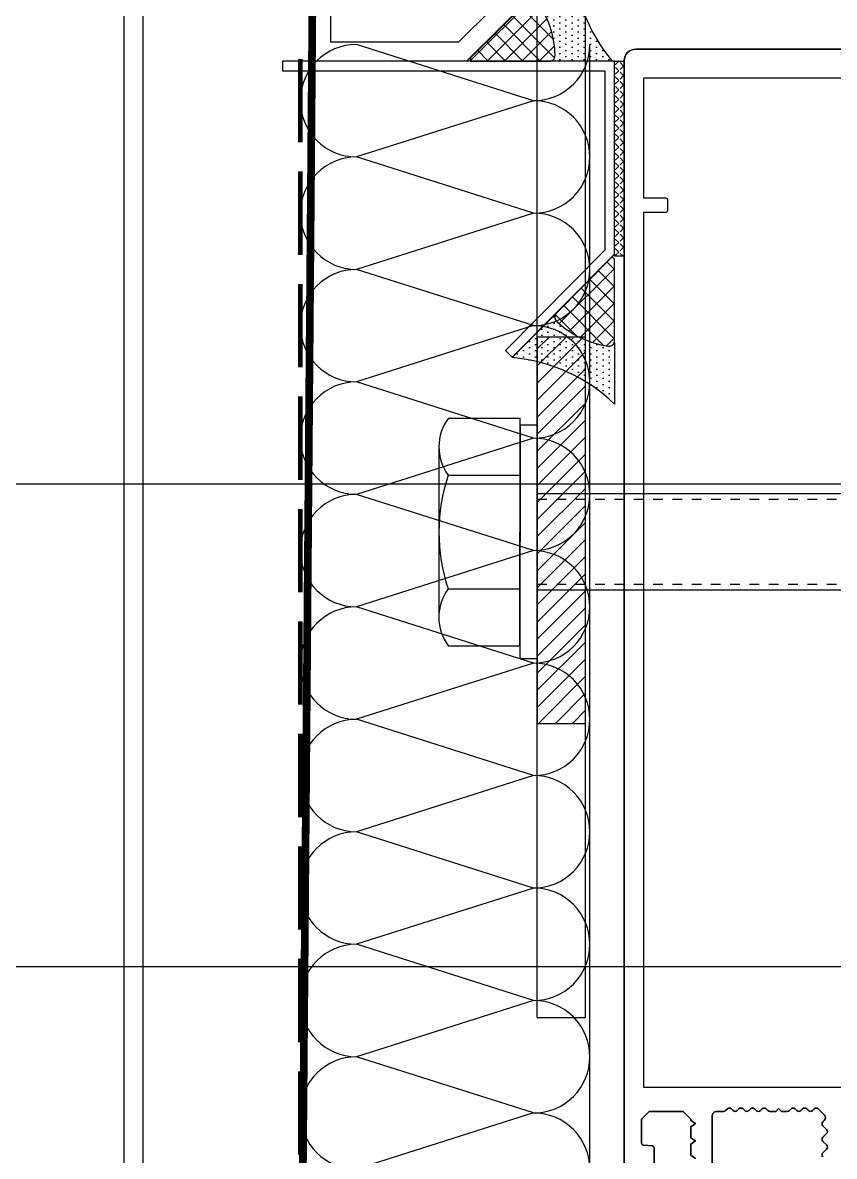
# Model space of a CAD drawing. Header units: inches. Extents: x 21 to 32698, y 13 to 3712.
# Drawn here: x 12548.73 to 12557.14, y 967.62 to 979.36 of the extents above; entities that cross this region are included whole.
import ezdxf

# ---------------------------------------------------------------- set-up
doc = ezdxf.new("R2010")
doc.units = ezdxf.units.IN
doc.header["$MEASUREMENT"] = 0
doc.set_wipeout_variables(frame=1)
for name, pattern in [('HIDDEN', [9.524999999999995, 6.349999999999998, -3.174999999999998]), ('phl_center', [0.75, 0.4, -0.35]), ('phl_thick', [0])]:
    doc.linetypes.add(name, pattern=pattern)
for name, color, linetype, lineweight in [('Z_MİM_-KM-GLAZ', 8, 'Continuous', 25), ('Z_MİM_-KM-IZO-THERMAL', 8, 'Continuous', 25), ('Z_MİM_-KM-IZO-THERMAL-ROCKWOOL', 8, 'BATTING', 25), ('Z_MİM_2-0', 8, 'Continuous', 25), ('Z_MİM_ALUMINIUM', 8, 'Continuous', 25), ('Z_MİM_MYM Taşyünü', 8, 'Continuous', 25), ('Z_MİM_MYM_alüminyum levha', 8, 'Continuous', 25), ('Z_MİM_MYM_butil mastik', 8, 'Continuous', 25), ('Z_MİM_MYM_galvaniz levha', 8, 'Continuous', 25), ('Z_MİM_MYM_MEMBRAN_', 8, 'HIDDEN', 25), ('Z_MİM_MYM_taşyünü', 8, 'Continuous', 25), ('Z_MİM_projection', 8, 'Continuous', 25)]:
    doc.layers.add(name, color=color, linetype=linetype, lineweight=lineweight)
doc.linetypes.add('BATTING', pattern='A,0.00254,-2.54,[134,ltypeshp.shx,S=2.54,R=0,X=-2.54,Y=0],-5.08,[134,ltypeshp.shx,S=2.54,R=180,X=2.54,Y=0],-2.54', length=10.16254)

# ---------------------------------------------------------------- blocks, each defined once
blk = doc.blocks.new('*U90')
at = {"layer": 'Z_MİM_MYM_butil mastik'}
h = blk.add_hatch(dxfattribs=at)
h.set_pattern_fill('DOTS', color=256, scale=0.3999999999999999, angle=179.999999999994, style=0)
h.set_pattern_definition([(180.0000000000027, (-119708.8850419417, -7601.351491775655), (-0.3175000000000661, -0.6349999999999671), [0, -0.6349999999999999])])
edge = h.paths.add_edge_path()
edge.add_arc((-11.20960187843653, 44.59321998062815), 17.46795769921748, 270.9768596078583, 309.9193008768398)
edge.add_line((-0.0002732359298523, 31.19618681779952), (-0.0001547438757594, 24.83853909078874))
edge.add_arc((-0.6166951220575374, 24.62570194672454), 0.652243580130869, 19.04528895110495, 91.47133484934685)
edge.add_arc((-0.3829530836027995, 15.52546987985733), 9.755477017288197, 91.47133482265848, 126.6192430261743)
edge.add_arc((-5.812981496494384, 22.83188147842602), 0.6522435800688209, 126.6192430222883, 199.0452889205304)
edge.add_line((-6.429521874731086, 22.61904433471107), (-10.91179782067998, 27.12780103561471))
h = blk.add_hatch(dxfattribs=at)
h.set_pattern_fill('ANSI37', color=256, scale=0.3999999999999999, angle=179.999999999994, style=0)
h.set_pattern_definition([(224.999999999994, (-119708.8850419417, -7601.351491775655), (0.8980256121068212, -0.8980256121070084), []), (314.999999999994, (-119708.8850419417, -7601.351491775655), (0.8980256121070084, 0.8980256121068212), [])])
edge = h.paths.add_edge_path()
edge.add_arc((-0.1921284182424453, 17.08889625591941), 0.6097956960646755, 256.3280097528247, 286.1228371821852)
edge.add_arc((-0.0315513830848092, 16.53339517647035), 0.0315514280523711, 286.1228374727204, 360.0010682557561)
edge.add_line((4.49620778e-08, 16.53339576473348), (-0.0001547438757594, 24.83853909078874))
edge.add_arc((-0.6166951220575374, 24.62570194672454), 0.652243580130869, 19.04528895110495, 91.47133484934685)
edge.add_arc((-0.3829530836027995, 15.52546987985733), 9.755477017288197, 91.47133482265848, 126.6192430261743)
edge.add_arc((-5.812981496494384, 22.83188147842602), 0.6522435800688209, 126.6192430222883, 199.0452889205304)
edge.add_line((-6.429521874731086, 22.61904433471107), (-0.3511799035801921, 16.50479224076388))
edge.add_arc((-0.3288040618922968, 16.52703666374061), 0.0315514285700304, 224.8312489676471, 256.3280079857615)
h = blk.add_hatch(dxfattribs=at)
h.set_pattern_fill('DOTS', color=256, scale=0.3999999999999999, angle=179.999999999994, style=0)
h.set_pattern_definition([(180.0000000000027, (-119649.0470789313, -7567.459113215182), (-0.3175000000000661, -0.6349999999999671), [0, -0.6349999999999999])])
edge = h.paths.add_edge_path()
edge.add_arc((-91.16591395672143, 12.16483940356704), 17.46795770043746, 316.1456089793835, 355.0880502483649)
edge.add_line((-73.76210803396464, 10.66915038933712), (-69.25326779505674, 6.186958477438095))
edge.add_arc((-69.53700059796616, 5.599661802619226), 0.65224358003751, 64.21403827780905, 136.6400841760512)
edge.add_arc((-62.91844756813874, -0.6504273837768939), 9.755477019126266, 136.6400841931632, 171.7879923966791)
edge.add_arc((-71.92833934795188, 0.6498453468897833), 0.6522435794049857, 171.7879924308638, 244.2140383291066)
edge.add_line((-72.21207215006035, 0.0625486723864226), (-78.56971987858456, 0.0625486712229294))
h = blk.add_hatch(dxfattribs=at)
h.set_pattern_fill('ANSI37', color=256, scale=0.3999999999999999, angle=179.999999999994, style=0)
h.set_pattern_definition([(224.999999999994, (-119649.0470789313, -7567.459113215182), (0.8980256121068212, -0.8980256121070084), []), (314.999999999994, (-119649.0470789313, -7567.459113215182), (0.8980256121070084, 0.8980256121068212), [])])
edge = h.paths.add_edge_path()
edge.add_arc((-63.8926727236339, 0.5871514771019375), 0.6097956961693676, 301.4967590186635, 331.291586448024)
edge.add_arc((-63.3855087641325, 0.3093905151670904), 0.0315514278950378, 331.2915863974236, 405.1698171804559)
edge.add_line((-63.36326475800055, 0.3317667702920634), (-69.25326779505674, 6.186958477438095))
edge.add_arc((-69.53700059796616, 5.599661802619226), 0.65224358003751, 64.21403827780905, 136.6400841760512)
edge.add_arc((-62.91844756813874, -0.6504273837768939), 9.755477019126266, 136.6400841931632, 171.7879923966791)
edge.add_arc((-71.92833934795188, 0.6498453468897833), 0.6522435794049857, 171.7879924308638, 244.2140383291066)
edge.add_line((-72.21207215006035, 0.0625486723864226), (-63.59056881254115, 0.0625486723855274))
edge.add_arc((-63.59056881149442, 0.09410009955684), 0.0315514271713126, 269.9999980991937, 301.4967571173082)
at = {"layer": 'Z_MİM_MYM_butil mastik', "linetype": 'ByBlock'}
for points in [[(-10.91179782067998, 27.12780103561471, 0.1715728752538103), (-0.0002732359298523, 31.19618681779952), (-0.0001547438757594, 24.83853909078874, 0.3269761739833912), (-0.6334426599520833, 25.27773047968641, 0.1545754467472077), (-6.202041185667343, 23.35538338482334, 0.3269761739833912), (-6.429521874731086, 22.61904433471107)], [(-0.336261658321452, 16.49637925190743, 0.1307418539094575), (-0.0227896276370994, 16.50308471204602, 0.3340046227781613), (4.49620778e-08, 16.53339576473348), (-0.0001547438757594, 24.83853909078874, 0.3269761739833912), (-0.6334426599520833, 25.27773047968641, 0.1545754467472077), (-6.202041185667343, 23.35538338482334, 0.3269761739833912), (-6.429521874731086, 22.61904433471107), (-0.3511799035801921, 16.50479224076388, 0.1383023479854788)], [(-78.56971987858456, 0.0625486712229294, 0.1715728752538103), (-73.76210803396464, 10.66915038933712), (-69.25326779505674, 6.186958477438095, 0.3269761739833912), (-70.01121767153934, 6.047478567414663, 0.1545754467472077), (-72.57389502923506, 0.7430094453292115, 0.3269761739833912), (-72.21207215006035, 0.0625486723864226)], [(-63.57408475873564, 0.0671971524842202, 0.1307418539094575), (-63.35783577545115, 0.2942347143087429, 0.3340046227781613), (-63.36326475800055, 0.3317667702920634), (-69.25326779505674, 6.186958477438095, 0.3269761739833912), (-70.01121767153934, 6.047478567414663, 0.1545754467472077), (-72.57389502923506, 0.7430094453292115, 0.3269761739833912), (-72.21207215006035, 0.0625486723864226), (-63.59056881254115, 0.0625486723855274, 0.1383023479854788)]]:
    blk.add_lwpolyline(points, format="xyb", close=True, dxfattribs=at)
at = {"layer": 'Z_MİM_MYM_galvaniz levha'}
blk.add_lwpolyline([(-12.02489728082096, 25.36672332192785, -0.4142135648179192), (-12.02489686498544, 25.36686474186382), (-10.6066727286402, 26.77677266075275, -0.4142135272009682), (-10.60653130788932, 26.77677224468439), (-9.21752155e-08, 16.10767933571601), (0, 0), (-63.15547781854434, 5.78962042612e-05, 0.6671158378237328), (-63.15554873689585, -0.0001126056760865), (-73.76217895254885, 10.66907988751973, -0.4142135271788126), (-73.76217853659696, 10.66922130838702), (-72.34388348178383, 12.07919972839485), (-62.32384397319994, 2.000057896204173), (-1.999999999999791, 2.000000000000206), (-2.0000000921753, 15.28269515707069), (-12.02489728082096, 25.36672332192785)], format="xyb", dxfattribs=at)
blk = doc.blocks.new('ANK-1')
h = blk.add_hatch()
h.set_pattern_fill('ANSI31', color=256, scale=10)
h.set_pattern_definition([(45, (-331289.2262129067, -110209.6467006204), (-0.8838834764831842, 0.8838834764831844), [])])
h.paths.add_polyline_path([(0, -99.81422165757976), (5, -99.81422165757976), (5, -59.81422165769618), (0, -59.81422165769618)])
for points in [[(0, -130.2737574382918), (0, 0)], [(0, -130.2737574382918), (5, -130.2737574382918), (5, -5)]]:
    blk.add_lwpolyline(points)
blk.add_lwpolyline([(0, -99.81422165757976), (5, -99.81422165757976), (5, -59.81422165769618), (0, -59.81422165769618)], close=True)
at = {"layer": 'Z_MİM_projection', "linetype": 'phl_thick'}
for p, q in [((-9.221261513652276, -68.22300764545797, 2337909.680246), (-1.794810441322623, -68.22772703296505, 2337909.680246)), ((-1.809779819566755, -91.78361325885635, 2337909.680246), (-1.794810441322623, -68.22772703296505, 2337909.680246)), ((-10.19668847019784, -71.18033386638855, 2337909.680246), (-10.20789839769713, -88.82033030397724, 2337909.680246)), ((-9.244736662134526, -74.11196666210891, 2337909.680246), (-1.798552785767242, -74.11669858952519, 2337909.680246)), ((-2.58444342762e-05, -76.00566059863195), (65.01309957006013, -76.00511621008627, -4.17996780016e-05)), ((-2.58444342762e-05, -76.00566059863195), (65.01309957006013, -76.00511621008627, -4.17996780016e-05)), ((-9.252221351256594, -85.88990977499635, 2337909.680246), (-1.806037474889308, -85.8946417024126, 2337909.680246)), ((-0.0061076611746103, -86.00565816625021), (65.01982432510704, -86.00511370110327, -4.17996780016e-05)), ((-0.0061076611746103, -86.00565816625021), (65.01982432510704, -86.00511370110327, -4.17996780016e-05)), ((-9.236230891896412, -91.77889387134928, 2337909.680246), (-1.809779819566755, -91.78361325885635, 2337909.680246))]:
    blk.add_line(p, q, dxfattribs=at)
at = {"layer": 'Z_MİM_projection', "linetype": 'phl_center'}
for p, q in [((0, -76.60566047485919), (65.01312541449443, -76.6051160863135, -4.17996780016e-05)), ((0, -76.60566047485919), (65.01312541449443, -76.6051160863135, -4.17996780016e-05)), ((-0.0057263711933047, -85.40565828757825), (65.01939134602435, -85.40511382708792, -4.17996780016e-05)), ((-0.0057263711933047, -85.40565828757825), (65.01939134602435, -85.40511382708792, -4.17996780016e-05))]:
    blk.add_line(p, q, dxfattribs=at)
at = {"layer": 'Z_MİM_projection', "linetype": 'phl_thick', "elevation": 205305.1177836819}
blk.add_lwpolyline([(-1.810607254737988, -93.08566750667525), (-0.0106076183728874, -93.08681137708479), (0.0060166309121996, -68.92681665881537), (-1.793983004754409, -68.92567278887145)], close=True, dxfattribs=at)
at = {"layer": 'Z_MİM_projection', "linetype": 'phl_thick', "elevation": -2.846356230205853}
blk.add_lwpolyline([(0.0060166309121996, -68.92681665881537), (-1.793983004754409, -68.92567278887145), (-1.810607254737988, -93.08566750667525), (-0.0106076183728874, -93.08681137708479), (0.0015181412454695, -76.00566058931871)], dxfattribs=at)
at = {"layer": 'Z_MİM_projection', "linetype": 'phl_thick'}
for centre, radius, start, end in [((-5.216328043257816, -71.18349880352615, 2337909.680246), 4.980361432518003, 143.5277779248854, 216.1432099300165), ((8.366048513911664, -80.02641508518721, 2337909.680246), 18.56836026740153, 161.4555981063196, 198.4078361793734), ((-5.227537970989941, -88.82349524111488, 2337909.680246), 4.980361432518003, 143.7839690354237, 216.3994010416817)]:
    blk.add_arc(centre, radius, start, end, dxfattribs=at)
blk = doc.blocks.new('*U160')
at = {"layer": 'Z_MİM_MYM_taşyünü'}
for p, q in [((-105.8071746359013, 5.823475149623675), (-111.6306496998263, 24.17652488438517)), ((-105.8071746362301, 5.823475149623675), (-99.98369943359829, 24.17652488438517)), ((-94.16022433590136, 5.823475149623675), (-99.98369939982632, 24.17652488438517)), ((-94.16022433623012, 5.823475149623675), (-88.33674913359827, 24.17652488438517)), ((-82.51327403590135, 5.823475149623675), (-88.33674909982629, 24.17652488438517)), ((-82.51327403623013, 5.823475149623675), (-76.6897988335983, 24.17652488438517)), ((-70.86632373590135, 5.823475149623675), (-76.68979879982632, 24.17652488438517)), ((-70.86632373623013, 5.823475149623675), (-65.04284853359829, 24.17652488438517)), ((-59.21937343590134, 5.823475149623675), (-65.04284849982632, 24.17652488438517)), ((-59.21937343623014, 5.823475149623675), (-53.39589823359829, 24.17652488438517)), ((-47.57242313590134, 5.823475149623675), (-53.39589819982632, 24.17652488438517)), ((-47.57242313623011, 5.823475149623675), (-41.74894793359828, 24.17652488438517)), ((-35.92547283590135, 5.823475149623675), (-41.74894789982632, 24.17652488438517)), ((-35.92547283623014, 5.823475149623675), (-30.10199763359829, 24.17652488438517)), ((-24.27852253590135, 5.823475149623675), (-30.10199759982632, 24.17652488438517)), ((-24.27852253623013, 5.823475149623675), (-18.45504733359829, 24.17652488438517)), ((-12.63157223590136, 5.823475149623675), (-18.45504729982633, 24.17652488438517)), ((-12.63157223623014, 5.823475149623675), (-6.8080970335983, 24.17652488438517)), ((-0.9846219359013446, 5.823475149623675), (-6.808096999826316, 24.17652488438517)), ((-0.9846219362301271, 5.823475149623675), (4.838853266401712, 24.17652488438517)), ((-111.630649768428, 1.70044245e-08), (-99.98369950370319, 1.70044245e-08)), ((-99.98369946842807, 1.70044245e-08), (-88.33674920370318, 1.70044245e-08)), ((-88.33674916842806, 1.70044245e-08), (-76.68979890370318, 1.70044245e-08)), ((-76.68979886842806, 1.70044245e-08), (-65.04284860370318, 1.70044245e-08)), ((-65.04284856842806, 1.70044245e-08), (-53.39589830370318, 1.70044245e-08)), ((-53.39589826842805, 1.70044245e-08), (-41.74894800370319, 1.70044245e-08)), ((-41.74894796842806, 1.70044245e-08), (-30.1019977037032, 1.70044245e-08)), ((-30.10199766842806, 1.70044245e-08), (-18.45504740370319, 1.70044245e-08)), ((-18.45504736842807, 1.70044245e-08), (-6.808097103703204, 1.70044245e-08)), ((-6.808097068428053, 1.70044245e-08), (4.838853196296809, 1.70044245e-08))]:
    blk.add_line(p, q, dxfattribs=at)
at = {"layer": 'Z_MİM_MYM_taşyünü', "const_width": 0.5}
for points in [[(-110.1306496990748, 30.00000001700442), (-101.4836994343497, 30.00000001700442)], [(-98.48369939907485, 30.00000001700442), (-89.83674913434976, 30.00000001700442)], [(-86.83674909907486, 30.00000001700442), (-78.18979883434976, 30.00000001700442)], [(-75.18979879907484, 30.00000001700442), (-66.54284853434976, 30.00000001700442)], [(-63.54284849907485, 30.00000001700442), (-54.89589823434974, 30.00000001700442)], [(-51.89589819907485, 30.00000001700442), (-43.24894793434974, 30.00000001700442)], [(-40.24894789907484, 30.00000001700442), (-31.60199763434976, 30.00000001700442)], [(-28.60199759907485, 30.00000001700442), (-19.95504733434976, 30.00000001700442)], [(-16.95504729907486, 30.00000001700442), (-8.308097034349771, 30.00000001700442)], [(-5.308096999074847, 30.00000001700442), (3.338853265650242, 30.00000001700442)]]:
    blk.add_lwpolyline(points, dxfattribs=at)
at = {"layer": 'Z_MİM_MYM_taşyünü'}
for centre, start, end in [((-105.8071745665427, 24.17652488447246), 90.00000000166754, 180.0000000016671), ((-105.8071745668817, 24.17652488447246), 359.9999999983325, 89.99999999833248), ((-94.16022426654268, 24.17652488447246), 90.00000000166754, 180.0000000016671), ((-94.1602242668817, 24.17652488447246), 359.9999999983325, 89.99999999833248), ((-82.5132739665427, 24.17652488447246), 90.00000000166754, 180.0000000016671), ((-82.5132739668817, 24.17652488447246), 359.9999999983325, 89.99999999833248), ((-70.8663236665427, 24.17652488447246), 90.00000000166754, 180.0000000016671), ((-70.8663236668817, 24.17652488447246), 359.9999999983325, 89.99999999833248), ((-59.21937336654268, 24.17652488447246), 90.00000000166754, 180.0000000016671), ((-59.2193733668817, 24.17652488447246), 359.9999999983325, 89.99999999833248), ((-47.57242306654268, 24.17652488447246), 90.00000000166754, 180.0000000016671), ((-47.57242306688168, 24.17652488447246), 359.9999999983325, 89.99999999833248), ((-35.92547276654268, 24.17652488447246), 90.00000000166754, 180.0000000016671), ((-35.92547276688171, 24.17652488447246), 359.9999999983325, 89.99999999833248), ((-24.27852246654268, 24.17652488447246), 90.00000000166754, 180.0000000016671), ((-24.2785224668817, 24.17652488447246), 359.9999999983325, 89.99999999833248), ((-12.63157216654269, 24.17652488447246), 90.00000000166754, 180.0000000016671), ((-12.63157216688171, 24.17652488447246), 359.9999999983325, 89.99999999833248), ((-0.9846218665426818, 24.17652488447246), 90.00000000166754, 180.0000000016671), ((-0.984621866881696, 24.17652488447246), 359.9999999983325, 89.99999999833248), ((-111.6306497685977, 5.823475149536363), 270.0000000016675, 1.6675267e-09), ((-99.9836995035338, 5.823475149536363), 179.9999999983324, 269.9999999983325), ((-99.98369946859766, 5.823475149536363), 270.0000000016675, 1.6675267e-09), ((-88.33674920353378, 5.823475149536363), 179.9999999983324, 269.9999999983325), ((-88.33674916859768, 5.823475149536363), 270.0000000016675, 1.6675267e-09), ((-76.6897989035338, 5.823475149536363), 179.9999999983324, 269.9999999983325), ((-76.68979886859769, 5.823475149536363), 270.0000000016675, 1.6675267e-09), ((-65.04284860353378, 5.823475149536363), 179.9999999983324, 269.9999999983325), ((-65.04284856859768, 5.823475149536363), 270.0000000016675, 1.6675267e-09), ((-53.39589830353379, 5.823475149536363), 179.9999999983324, 269.9999999983325), ((-53.39589826859768, 5.823475149536363), 270.0000000016675, 1.6675267e-09), ((-41.7489480035338, 5.823475149536363), 179.9999999983324, 269.9999999983325), ((-41.74894796859766, 5.823475149536363), 270.0000000016675, 1.6675267e-09), ((-30.1019977035338, 5.823475149536363), 179.9999999983324, 269.9999999983325), ((-30.10199766859768, 5.823475149536363), 270.0000000016675, 1.6675267e-09), ((-18.4550474035338, 5.823475149536363), 179.9999999983324, 269.9999999983325), ((-18.45504736859769, 5.823475149536363), 270.0000000016675, 1.6675267e-09), ((-6.808097103533809, 5.823475149536363), 179.9999999983324, 269.9999999983325), ((-6.808097068597674, 5.823475149536363), 270.0000000016675, 1.6675267e-09), ((4.838853196466203, 5.823475149536363), 179.9999999983324, 269.9999999983325)]:
    blk.add_arc(centre, 5.823475132531942, start, end, dxfattribs=at)
blk = doc.blocks.new('-KM-AL1 150_900')
blk.add_wipeout([(151.48787765189405, -34.020015651829965), (151.72578753232278, -15.47991156819623), (149.45002251653852, -15.450016401351206), (149.45002251649908, 7.149983598684599), (9.450022516542688, 7.149983599164699), (9.450022516542688, -15.450016401351206), (7.397848611566587, -15.450016401351206), (7.567335590771805, -34.0610793052372)])
h = blk.add_hatch()
h.set_pattern_fill('ANGLE', color=256, scale=0.01, angle=134.9954721207812)
h.set_pattern_definition([(134.9954721207812, (11706.45334539482, -937.2140072590017), (-0.0493953117368899, -0.049387505286413), [0.0508, -0.01905]), (224.9954721207812, (11706.45334539482, -937.2140072590017), (0.049387505286413, -0.0493953117368899), [0.0508, -0.01905])])
h.paths.add_polyline_path([(12.59332641780202, -18.57401916867093), (12.69332641771325, -18.57401542735079), (12.69330477472977, -20.59529986546113), (12.59330477482581, -20.59530360671215)])
at = {"layer": 'Z_MİM_2-0'}
h = blk.add_hatch(dxfattribs=at)
h.set_pattern_fill('DOTS', color=256, scale=0.04, angle=-90.00000000000001, style=0)
h.set_pattern_definition([(270, (716.1798843129144, -11989.24655571956), (0.0635, -0.03175), [0, -0.0635])])
edge = h.paths.add_edge_path()
edge.add_arc((11.38307570158888, -23.38449519330676), 1.746795770051583, 46.14560897951588, 85.08805024849732)
edge.add_line((11.53264460300852, -21.64411460102292), (11.98086379422602, -21.19323057713245))
edge.add_arc((12.03959346175351, -21.22160385736061), 0.0652243580174921, 154.2140383448962, 226.6400842431375)
edge.add_arc((12.66460238036165, -20.55974855462295), 0.9755477017265711, 226.6400841891093, 261.7879923926251)
edge.add_arc((12.5345751073223, -21.46073773233261), 0.0652243580272132, 261.7879923805598, 334.2140382788012)
edge.add_line((12.59330477482581, -21.48911101263275), (12.59330477482581, -22.12487578548462))
at = {"layer": 'Z_MİM_MYM_butil mastik'}
h = blk.add_hatch(dxfattribs=at)
h.set_pattern_fill('ANSI37', color=256, scale=0.04, angle=-90.00000000000001, style=0)
h.set_pattern_definition([(315, (716.1798843129144, -11989.24655571956), (0.0898025612106916, 0.0898025612106915), []), (44.99999999999999, (716.1798843129144, -11989.24655571956), (-0.0898025612106915, 0.0898025612106916), [])])
edge = h.paths.add_edge_path()
edge.add_arc((12.54084449428006, -20.65717107006599), 0.0609795696512833, 31.49675910816814, 61.29158653752826)
edge.add_arc((12.56862059042321, -20.60645467403284), 0.0031551427752268, 61.29158660144359, 135.1698173844664)
edge.add_line((12.56638296491292, -20.60423027343768), (11.98086379422602, -21.19323057713245))
edge.add_arc((12.03959346175351, -21.22160385736061), 0.0652243580174921, 154.2140383448962, 226.6400842431375)
edge.add_arc((12.66460238036165, -20.55974855462295), 0.9755477017265711, 226.6400841891093, 261.7879923926251)
edge.add_arc((12.5345751073223, -21.46073773233261), 0.0652243580272132, 261.7879923805598, 334.2140382788012)
edge.add_line((12.59330477482581, -21.48911101263275), (12.59330477482581, -20.62696067889192))
edge.add_arc((12.59014963200044, -20.62696067893777), 0.0031551428253724, 8.325720476e-07, 31.49675985069835)
at = {"elevation": 0.0016274945014006}
blk.add_lwpolyline([(12.59330477482581, -18.5740191694631), (12.69330477472977, -18.57401542821208), (12.69330477472977, -20.59529986546113), (12.59330477482581, -20.59530360671215)], close=True, dxfattribs=at)
at = {"layer": 'Z_MİM_ALUMINIUM', "linetype": 'ByBlock'}
for points in [[(14.7520145399103, -29.92037175399492, -0.4142135623894827), (14.7520145399103, -29.87794528169798), (14.78958806761511, -29.84037175400136, 0.4142135623894827), (14.78958806761511, -29.79794528170442), (14.7520145399103, -29.76037175399688, -0.4142135623894827), (14.7520145399103, -29.71794528169994), (14.78958806761511, -29.68037175400423, 0.4142135623894827), (14.78958806761511, -29.63794528170728), (14.7520145399103, -29.60037175399975, -0.4142135623894827), (14.7520145399103, -29.55794528170282), (14.76708810032141, -29.5428717212917, 0.4142135623767684), (14.76708810032141, -29.48630317879633), (14.70444093321566, -29.42365601165693, 0.4142135623694223), (14.66201452632231, -29.42365601166875), (14.64444093320344, -29.44122960478308, -0.4142135623694223), (14.60201452633191, -29.4412296047949), (14.58444093312573, -29.42365601165693, 0.4142135623694223), (14.54201452632696, -29.42365601166875), (14.5244409332081, -29.44122960478308, -0.4142135623694223), (14.48201452631474, -29.4412296047949), (14.46444093322497, -29.42365601165693, 0.4142135623694223), (14.42201452633162, -29.42365601166875), (14.40444093321275, -29.44122960478308, -0.1989123673780283), (14.3832277297115, -29.4500164013516), (14.32322772972111, -29.4500164013516), (14.29322772983869, -29.4200164013937), (14.26322772983258, -29.4500164013516), (14.20322772982035, -29.4500164013516, -0.1989123673780283), (14.18201452640642, -29.4412296047949), (14.16444093331665, -29.42365601165693, 0.4142135623694223), (14.1220145264233, -29.42365601166875), (14.10444093321712, -29.44122960478308, -0.4142135623694223), (14.06201452641107, -29.4412296047949), (14.04444093320489, -29.42365601165693, 0.4142135623694223), (14.00201452642795, -29.42365601166875), (13.98444093322178, -29.44122960478308, -0.4142135623694223), (13.94201452641573, -29.4412296047949), (13.92444093332597, -29.42365601165693, 0.4142135623694223), (13.88201452641078, -29.42365601166875), (13.86444093332102, -29.44122960478308, -0.4142135623694223), (13.82201452642039, -29.4412296047949), (13.80444093321421, -29.42365601165693, 0.4142135623694223), (13.76201452641544, -29.42365601166875), (13.74444093320926, -29.44122960478308, -0.1989123673780283), (13.72322772981715, -29.4500164013516), (13.65322772982472, -29.4500164013516, 0.4142135623730951), (13.60322772982181, -29.50001640135179), (13.60322772982181, -30.00487230928138, 0.3639702342622565)], [(13.43322772982356, -29.93638658614782), (13.38322772982792, -29.90453307311236), (13.38322772982792, -29.78824009919027), (13.43322772982356, -29.7563865861548), (13.38322772982792, -29.72453307310843), (13.38322772982792, -29.60824009919725), (13.43322772982356, -29.57638658615088), (13.38322772982792, -29.54453307311542), (13.38322772982792, -29.53001640135608), (13.3032277298189, -29.4500164013516), (12.95322772982035, -29.4500164013516), (12.87322772981861, -29.53001640135608), (12.87322772981861, -29.78021332597564, 0.3888787318525955), (12.89148461491277, -29.80013721993146), (12.98497084461269, -29.80831620523714, -0.3888787318525955), (13.00322772982326, -29.82824009919296), (13.00322772982326, -29.99453307311524)], [(12.69322772983287, -30.43001640135662), (12.69322772978921, -18.57001640134695, -0.4142135623730951), (12.81322772978455, -18.4500164013516), (17.57322772977204, -18.4500164013516, -0.4142135623730951), (17.69322772978921, -18.57001640134695), (17.69322772983287, -30.43001640135662, -0.4142135623730951)], [(13.00322772982326, -29.99453307311524), (13.00322772982326, -29.82824009919296, 0.3888787318525955), (12.98497084461269, -29.80831620523714), (12.89148461491277, -29.80013721993146, -0.3888787318525955), (12.87322772981861, -29.78021332597564), (12.87322772981861, -29.53001640135608), (12.95322772982035, -29.4500164013516), (13.3032277298189, -29.4500164013516), (13.38322772982792, -29.53001640135608), (13.38322772982792, -29.54453307311542), (13.43322772982356, -29.57638658615088), (13.38322772982792, -29.60824009919725), (13.38322772982792, -29.72453307310843), (13.43322772982356, -29.7563865861548), (13.38322772982792, -29.78824009919027), (13.38322772982792, -29.90453307311236), (13.43322772982356, -29.93638658614782)], [(13.60322772982181, -30.00487230928138), (13.60322772982181, -29.50001640135179, -0.4142135623730951), (13.65322772982472, -29.4500164013516), (13.72322772981715, -29.4500164013516, 0.1989123673780283), (13.74444093320926, -29.4412296047949), (13.76201452641544, -29.42365601165693, -0.4142135623694223), (13.80444093321421, -29.42365601166875), (13.82201452642039, -29.44122960478308, 0.4142135623694223), (13.86444093332102, -29.4412296047949), (13.88201452641078, -29.42365601165693, -0.4142135623694223), (13.92444093332597, -29.42365601166875), (13.94201452641573, -29.44122960478308, 0.4142135623694223), (13.98444093322178, -29.4412296047949), (14.00201452642795, -29.42365601165693, -0.4142135623694223), (14.04444093320489, -29.42365601166875), (14.06201452641107, -29.44122960478308, 0.4142135623694223), (14.10444093321712, -29.4412296047949), (14.1220145264233, -29.42365601165693, -0.4142135623694223), (14.16444093331665, -29.42365601166875), (14.18201452640642, -29.44122960478308, 0.1989123673780283), (14.20322772982035, -29.4500164013516), (14.26322772983258, -29.4500164013516), (14.29322772983869, -29.4200164013937), (14.32322772972111, -29.4500164013516), (14.3832277297115, -29.4500164013516, 0.1989123673780283), (14.40444093321275, -29.4412296047949), (14.42201452633162, -29.42365601165693, -0.4142135623694223), (14.46444093322497, -29.42365601166875), (14.48201452631474, -29.44122960478308, 0.4142135623694223), (14.5244409332081, -29.4412296047949), (14.54201452632696, -29.42365601165693, -0.4142135623694223), (14.58444093322032, -29.42365601166875), (14.60201452633191, -29.44122960478308, 0.4142135623694223), (14.64444093320344, -29.4412296047949), (14.66201452632231, -29.42365601165693, -0.4142135623694223), (14.70444093321566, -29.42365601166875), (14.76708810032141, -29.48630317879633, -0.4142135623767684), (14.76708810032141, -29.5428717212917), (14.7520145399103, -29.55794528170282, 0.4142135623894827), (14.7520145399103, -29.60037175398793), (14.78958806761511, -29.63794528170728, -0.4142135623894827), (14.78958806761511, -29.68037175399241), (14.7520145399103, -29.71794528171177, 0.4142135623894827), (14.7520145399103, -29.76037175399688), (14.78958806761511, -29.79794528170442, -0.4142135623894827), (14.78958806761511, -29.84037175399044), (14.7520145399103, -29.8779452817098, 0.4142135623894827), (14.7520145399103, -29.92037175399492)], [(17.69322772983287, -30.43001640135662), (17.69322772978921, -18.57001640134695, 0.4142135623730951), (17.57322772977204, -18.4500164013516), (12.81322772978455, -18.4500164013516, 0.4142135623730951), (12.69322772978921, -18.57001640134695), (12.69322772983287, -30.43001640135662, 0.4142135623730951)]]:
    blk.add_lwpolyline(points, format="xyb", dxfattribs=at)
at = {"layer": 'Z_MİM_ALUMINIUM'}
blk.add_lwpolyline([(17.49322773416497, -19.99001639300695), (17.49322773416497, -18.75001626427273), (12.89322772527521, -18.75001626427273), (12.89322772527521, -19.99001639300695), (13.123227673168, -19.99001639300695, -0.4142135623730951), (13.14322767307021, -20.01001639301376), (13.14322767307021, -20.12001595192578, -0.4142135623730951), (13.123227673168, -20.14001595193258), (12.89322772527521, -20.14001595193258), (12.89322772531886, -29.20001625235182), (17.49322773421591, -29.20001625235182), (17.49322773416497, -20.14001595193258), (17.26322778635949, -20.14001595193258, -0.4142135623730951), (17.24322778636997, -20.12001595192578), (17.24322778636997, -20.01001639301376, -0.4142135623730951), (17.26322778635949, -19.99001639300695)], format="xyb", close=True, dxfattribs=at)
at = {"layer": 'Z_MİM_MYM_alüminyum levha'}
blk.add_lwpolyline([(7.508744019854929, -15.78052873452452, -0.4142135623687288), (7.50875401986559, -15.78053873441422), (7.50875401986559, -20.39177244666916), (7.50875401986559, -33.91965087873814, 0.4142135623730951), (7.708764016235361, -34.11966087862857), (14.2748504452029, -34.11966087862857), (14.2748504452029, -33.91966087862875), (7.708764019873342, -33.91966087862875, -0.4142135623730951), (7.708754019862682, -33.91965087873814), (7.708754019862682, -20.39177244666916), (7.708754019862682, -15.78053873441422, 1.24992375122e-05), (7.708754019862682, -15.78052873452452), (7.50875401986559, -15.78052873452452)], format="xyb", dxfattribs=at)
at = {"layer": 'Z_MİM_MYM_butil mastik', "linetype": 'ByBlock', "elevation": 0.0016274945014006}
for points in [[(12.59283992672135, -20.62531227347699, 0.1307418539094575), (12.57013617049233, -20.60368737517183, 0.3340046227781613), (12.56638296491292, -20.60423027343768), (11.98086379422602, -21.19323057713245, 0.3269761739833912), (11.99481178532005, -21.26902556478035, 0.1545754467472077), (12.5252586974093, -21.52529330053858, 0.3269761739833912), (12.59330477482581, -21.48911101263275), (12.59330477482581, -20.62696067889192, 0.1383023479854788)], [(12.59330477482581, -22.12487578548462, 0.1715728752538103), (11.53264460300852, -21.64411460102292), (11.98086379422602, -21.19323057713245, 0.3269761739833912), (11.99481178532005, -21.26902556478035, 0.1545754467472077), (12.5252586974093, -21.52529330053858, 0.3269761739833912), (12.59330477482581, -21.48911101263275)]]:
    blk.add_lwpolyline(points, format="xyb", close=True, dxfattribs=at)
at = {"layer": 'Z_MİM_MYM_galvaniz levha', "elevation": 0.0016274945014006}
blk.add_lwpolyline([(9.154044529546807, -18.5740191694631), (9.154044529546807, -18.6740191694862), (12.49330477473268, -18.6740191694862), (12.49330477473268, -20.53276996053046), (11.46172630431101, -21.57043310606878), (11.53263751121994, -21.6409285019663, 0.4142135623730951), (11.532651653215, -21.64092846038238), (12.59330477482581, -20.57401916949766), (12.59330477482581, -18.5740191694631)], format="xyb", close=True, dxfattribs=at)
at = {"layer": 'Z_MİM_MYM_MEMBRAN_', "ltscale": 20, "const_width": 0.08}
blk.add_lwpolyline([(14.11046400073246, -33.91966087862875), (12.4104640007281, -33.91966087862875), (9.336986095746397, -33.37209567913578), (9.336986095746397, -33.37209567913578), (9.483203950621826, -15.46466106229218), (8.397848611566587, -15.4500164013516), (7.897848611566587, -15.4500164013516)], dxfattribs=at)
at = {"xscale": 0.1, "yscale": 0.1, "zscale": 0.1}
blk.add_blockref('ANK-1', (11.79322772978776, -15.4500164013516, -0.0016274945012187), dxfattribs=at)
at = {"xscale": 0.1, "yscale": 0.1, "zscale": 0.1, "rotation": 270}
blk.add_blockref('*U90', (9.450017621558802, -18.5740191694631), dxfattribs=at)
at = {"layer": 'Z_MİM_MYM Taşyünü', "xscale": 0.1, "yscale": 0.1, "zscale": 0.1, "rotation": 90}
blk.add_blockref('*U160', (12.33698609744169, -18.8855112568408), dxfattribs=at)

msp = doc.modelspace()

# ---------------------------------------------------------------- block references
at = {"layer": 'Z_MİM_-KM-GLAZ'}
msp.add_blockref('-KM-AL1 150_900', (12542.26486148193, 997.533090953633), dxfattribs=at)

# ---------------------------------------------------------------- next in the draw order: linework, layer by layer
at = {"layer": 'Z_MİM_-KM-IZO-THERMAL'}
msp.add_lwpolyline([(11329.21380157811, 1162.158650810004), (11329.21380157811, 969.5831087493367), (12844.21488399846, 969.5831087493367), (12844.21488399846, 2594.584265079446), (9029.214802936147, 2594.584265079446), (9029.214802936147, 1624.583233919091), (9319.214049533437, 1624.583233919091), (9319.214049533437, 969.583108823979), (10654.21387310369, 969.5831008522473), (10654.21387310369, 1161.831515063127)], dxfattribs=at)
at = {"layer": 'Z_MİM_-KM-IZO-THERMAL-ROCKWOOL', "ltscale": 0.45}
msp.add_lwpolyline([(11334.21380157811, 1162.158650810004), (11334.21380157811, 974.5831087493368), (12839.21488399846, 974.5831087493368), (12839.21488399846, 2589.584265079445), (9034.214802936143, 2589.584265079445), (9034.214802936143, 1629.583233919091), (9324.214049533435, 1629.583233919091), (9324.214049533435, 974.5831087941223), (10649.21387310369, 974.583100882104), (10649.21387310369, 1161.831515063127)], dxfattribs=at)

doc.saveas('drawing.dxf')
